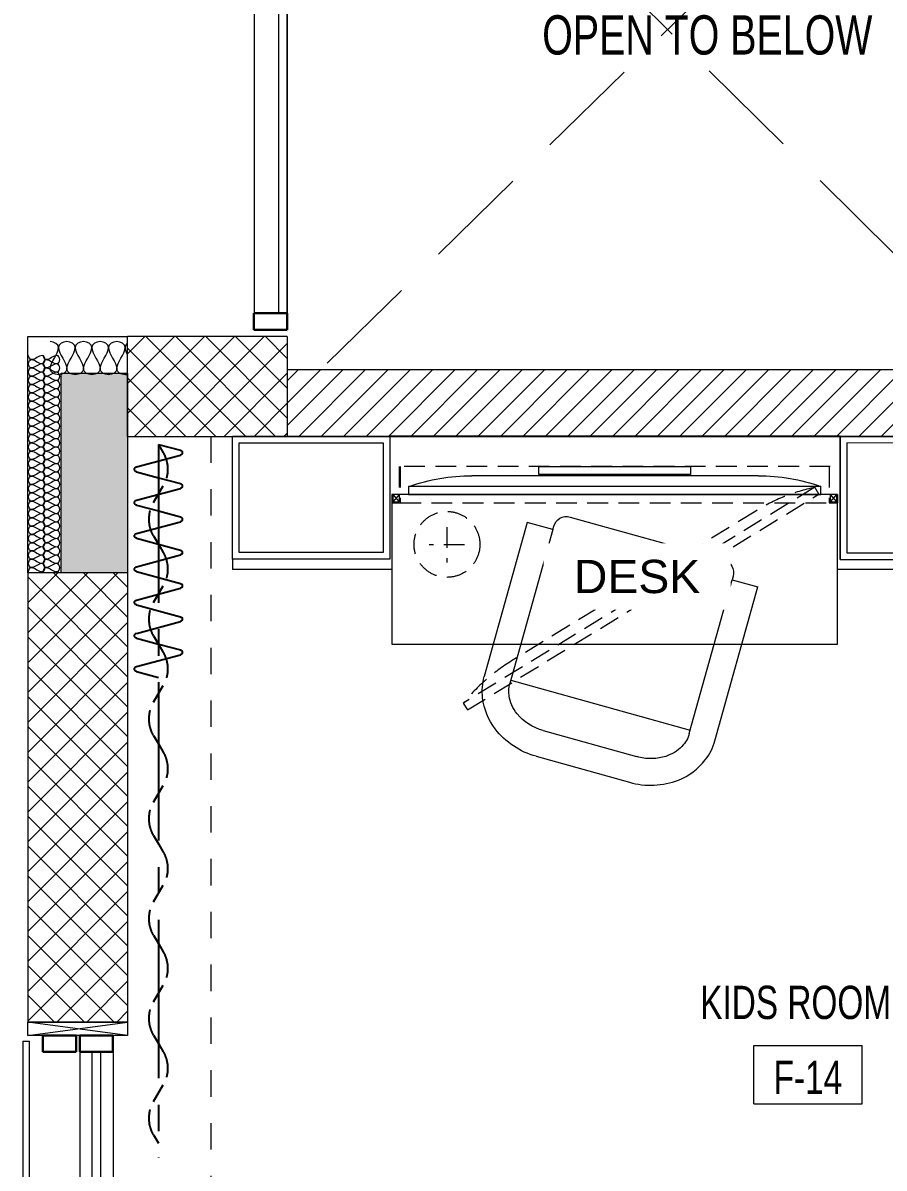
# Model space of a CAD drawing. Header units: millimetres. Extents: x -18512 to 101824, y -95768 to 52898.
# Drawn here: x 55538 to 58128, y -60276 to -56835 of the extents above; entities that cross this region are included whole.
import ezdxf

# ---------------------------------------------------------------- set-up
doc = ezdxf.new("R2010")
doc.units = ezdxf.units.MM
doc.header["$LTSCALE"] = 25
for name, pattern in [('CENTER2', [28.575, 19.05, -3.175, 3.175, -3.175]), ('Dash', [6.35, 3.175, -3.175]), ('DASHED', [0.75, 0.5, -0.25]), ('HIDDEN', [0.375, 0.25, -0.125]), ('HIDDEN2', [4.7625, 3.175, -1.5875])]:
    doc.linetypes.add(name, pattern=pattern)
doc.layers.get('0').update_dxf_attribs({"color": 254, "lineweight": 0})
for name, color, linetype in [('4_Furniture', 3, 'Continuous'), ('AR WALL HATCH', 8, 'Continuous'), ('WD-FURNITURE-1', 1, 'Continuous')]:
    doc.layers.add(name, color=color, linetype=linetype)
for name, color, linetype, lineweight in [('_FW_FUR_FIXED', 62, 'Continuous', 0), ('A-ANNO-TEXT', 2, 'Continuous', 9), ('A-AREA-IDEN', 2, 'Continuous', 9), ('A-DETL-INSL', 8, 'Continuous', 9), ('A-DETL-MBND', 5, 'HIDDEN', 9), ('A-GLAZ', 6, 'Continuous', 9), ('A-GLAZ-CWMG', 51, 'Continuous', 9), ('A-WOODEN DOOR FRAM', 9, 'Continuous', 9), ('hatch', 252, 'Continuous', 0), ('I-WALL', 2, 'Continuous', 9), ('S-COLS', 6, 'Continuous', 9), ('WD-PS-TEXT-1', 2, 'Continuous', 13)]:
    doc.layers.add(name, color=color, linetype=linetype, lineweight=lineweight)
doc.styles.add('Arial Narrow_3', font='fi_9001f.ttf', dxfattribs={"width": 0.75, "height": 117.993921})
doc.styles.add('Arial Narrow_4', font='fi_9001f.ttf', dxfattribs={"width": 0.75, "height": 147.492401})
doc.styles.add('TEXT-MS-100', font='arial.ttf', dxfattribs={"height": 100})
pattern_1 = [(45, (59229.075, -102497.31), (-44.90128, 44.90128), []), (135, (59229.075, -102497.31), (-44.90128, -44.90128), [])]

# ---------------------------------------------------------------- blocks, each defined once
blk = doc.blocks.new('Rectangular Mullion - 50 x 100mm-7747784-FIRST FLOOR PLAN')
at = {"layer": 'A-GLAZ-CWMG', "lineweight": 30}
for p, q in [((-50, 50), (0, 50)), ((-50, -50), (-50, 50)), ((0, 50), (0, -50)), ((0, -50), (-50, -50))]:
    blk.add_line(p, q, dxfattribs=at)
blk = doc.blocks.new('System Panel - Glazed2-7575999-FIRST FLOOR PLAN')
at = {"layer": 'A-GLAZ', "lineweight": 18}
for p, q in [((412.5, 12.5), (-412.5, 12.5)), ((-412.5, 12.5), (-412.5, -12.5)), ((412.5, -12.5), (412.5, 12.5)), ((-412.5, -12.5), (412.5, -12.5))]:
    blk.add_line(p, q, dxfattribs=at)
blk = doc.blocks.new('Rectangular Mullion - 50 x 100mm-7747704-FIRST FLOOR PLAN')
at = {"layer": 'A-GLAZ-CWMG'}
for p, q in [((13109, -15852.6), (12284, -15852.6)), ((13109, -15952.6), (12284, -15952.6))]:
    blk.add_line(p, q, dxfattribs=at)
blk = doc.blocks.new('Rectangular Mullion - 50 x 100mm WOOD-6611281-FIRST FLOOR PLAN')
at = {"layer": 'A-GLAZ-CWMG', "lineweight": 30}
for p, q in [((0, 50), (-50, 50)), ((-50, 50), (-50, -50)), ((0, -50), (0, 50)), ((-50, -50), (0, -50))]:
    blk.add_line(p, q, dxfattribs=at)
blk = doc.blocks.new('System Panel - Glazed-9023344-FIRST FLOOR PLAN')
at = {"layer": 'A-GLAZ', "lineweight": 18}
for p, q in [((850, 49.5), (-850, 49.5)), ((-850, 49.5), (-850, 24.5)), ((850, 24.5), (850, 49.5)), ((-850, 24.5), (850, 24.5))]:
    blk.add_line(p, q, dxfattribs=at)
blk = doc.blocks.new('Rectangular Mullion - 50 x 100mm-8757041-FIRST FLOOR PLAN')
at = {"layer": 'A-GLAZ-CWMG'}
for p, q in [((-2995.9, -18404.3), (-2995.9, -16704.3)), ((-2895.9, -16704.3), (-2895.9, -18404.3))]:
    blk.add_line(p, q, dxfattribs=at)
blk = doc.blocks.new('Rectangular Mullion - 50 x 100mm-9023346-FIRST FLOOR PLAN')
at = {"layer": 'A-GLAZ-CWMG', "lineweight": 30}
for p, q in [((0, 50), (-50, 50)), ((-50, 50), (-50, -50)), ((0, -50), (0, 50)), ((-50, -50), (0, -50))]:
    blk.add_line(p, q, dxfattribs=at)
blk = doc.blocks.new('M_NAGA Room Tag - Room Tag-1756429-FIRST FLOOR PLAN')
at = {"layer": 'A-AREA-IDEN'}
for p, q in [((-3.25, 1.75), (-3.25, -1.75)), ((-3.25, 1.75), (3.25, 1.75)), ((3.25, 1.75), (3.25, -1.75)), ((-3.25, -1.75), (3.25, -1.75))]:
    blk.add_line(p, q, dxfattribs=at)
blk = doc.blocks.new('Individual 55 plan')
at = {"color": 2}
blk.add_line((709.37, 123.94), (890, 123.94), dxfattribs=at)
at = {"color": 1}
for points in [[(752, 124.89), (847.69, 124.89), (847.69, 129.76), (752, 129.76)], [(759.26, 124.89), (756.53, 124.89), (756.53, 123.94), (759.26, 123.94)], [(843.16, 124.89), (840.43, 124.89), (840.43, 123.94), (843.16, 123.94)]]:
    blk.add_lwpolyline(points, close=True, dxfattribs=at)
at = {"color": 2}
blk.add_lwpolyline([(929.87, 112.21), (669.8, 112.21), (669.8, 117.26), (929.87, 117.26)], close=True, dxfattribs=at)
for centre, start, end in [((708.55, 8.32), 89.59605, 109.58416), ((890.81, 8.32), 70.41584, 90.40395)]:
    blk.add_arc(centre, 115.63, start, end, dxfattribs=at)
blk = doc.blocks.new('A$Ce7ac1099')
at = {"layer": '_FW_FUR_FIXED'}
for p, q in [((-530.5, 360), (-50.5, 360)), ((-50.5, 280), (-50.5, 360)), ((-530.5, 280), (-50.5, 280)), ((-520, -280), (-520, 280)), ((-40, 280), (-50.5, 280)), ((0, -240), (0, 240)), ((-720, -145.7), (-720, 145.7)), ((-640, -145.7), (-640, 145.7)), ((-50.5, -280), (-530.5, -280)), ((-50.5, -280), (-40, -280)), ((-50.5, -280), (-50.5, -360)), ((-50.5, -360), (-530.5, -360))]:
    blk.add_line(p, q, dxfattribs=at)
for points in [[(-720, 145.7, -0.164031), (-674, 285.9, -0.133131), (-594.2, 347.6, -0.098116), (-530.5, 360)], [(-530.5, 280, 0.127666), (-573.5, 269.1, 0.126943), (-615.6, 229.9, 0.135914), (-639.8, 153.1, 0.01049), (-640, 145.7)], [(-720, -145.7, 0.164031), (-674, -285.9, 0.133131), (-594.2, -347.6, 0.098116), (-530.5, -360)], [(-640, -145.7, 0.158507), (-612.1, -235, 0.132455), (-566.4, -272.6, 0.106378), (-530.5, -280)]]:
    blk.add_lwpolyline(points, format="xyb", dxfattribs=at)
for centre, start, end in [((-40, 240), 360, 90), ((-40, -240), 270, 360)]:
    blk.add_arc(centre, 40, start, end, dxfattribs=at)
blk = doc.blocks.new('*U340')
at = {"color": 1}
for p, q in [((67.8, 66.3), (32.2, -66.3)), ((82.2, 66.3), (100, 0)), ((167.8, 66.3), (132.2, -66.3)), ((182.2, 66.3), (200, 0)), ((267.8, 66.3), (232.2, -66.3)), ((282.2, 66.3), (300, 0)), ((367.8, 66.3), (332.2, -66.3)), ((382.2, 66.3), (400, 0)), ((467.8, 66.3), (432.2, -66.3)), ((482.2, 66.3), (500, 0)), ((567.8, 66.3), (532.2, -66.3)), ((582.2, 66.3), (600, 0)), ((667.8, 66.3), (632.2, -66.3)), ((682.2, 66.3), (700, 0)), ((0, 0), (17.8, -66.3)), ((100, 0), (117.8, -66.3)), ((200, 0), (217.8, -66.3)), ((300, 0), (317.8, -66.3)), ((400, 0), (417.8, -66.3)), ((500, 0), (517.8, -66.3)), ((600, 0), (617.8, -66.3))]:
    blk.add_line(p, q, dxfattribs=at)
at = {"color": 1, "linetype": 'CENTER2'}
blk.add_line((0, 0), (2143.8, 0), dxfattribs=at)
at = {"color": 1, "linetype": 'HIDDEN2'}
for p, q in [((175, 14.4), (125, -14.4)), ((275, 14.4), (300, 0)), ((475, 14.4), (425, -14.4)), ((575, 14.4), (600, 0)), ((775, 14.4), (725, -14.4)), ((875, 14.4), (900, 0)), ((1075, 14.4), (1025, -14.4)), ((1175, 14.4), (1200, 0)), ((1375, 14.4), (1325, -14.4)), ((1475, 14.4), (1500, 0)), ((1675, 14.4), (1625, -14.4)), ((1775, 14.4), (1800, 0)), ((1975, 14.4), (1925, -14.4)), ((2075, 14.4), (2100, 0)), ((0, 0), (25, -14.4)), ((300, 0), (325, -14.4)), ((600, 0), (625, -14.4)), ((900, 0), (925, -14.4)), ((1200, 0), (1225, -14.4)), ((1500, 0), (1525, -14.4)), ((1800, 0), (1825, -14.4))]:
    blk.add_line(p, q, dxfattribs=at)
at = {"color": 1}
for centre, start, end in [((75, 64.3), 15, 165), ((175, 64.3), 15, 165), ((275, 64.3), 15, 165), ((375, 64.3), 15, 165), ((475, 64.3), 15, 165), ((575, 64.3), 15, 165), ((675, 64.3), 15, 165), ((25, -64.3), 195, 345), ((125, -64.3), 195, 345), ((225, -64.3), 195, 345), ((325, -64.3), 195, 345), ((425, -64.3), 195, 345), ((525, -64.3), 195, 345), ((625, -64.3), 195, 345)]:
    blk.add_arc(centre, 7.5, start, end, dxfattribs=at)
at = {"color": 1, "linetype": 'HIDDEN2'}
for centre, start, end in [((225, -72.2), 60, 120), ((525, -72.2), 60, 120), ((825, -72.2), 60, 120), ((1125, -72.2), 60, 120), ((1425, -72.2), 60, 120), ((1725, -72.2), 60, 120), ((2025, -72.2), 60, 120), ((75, 72.2), 240, 300), ((375, 72.2), 240, 300), ((675, 72.2), 240, 300), ((975, 72.2), 240, 300), ((1275, 72.2), 240, 300), ((1575, 72.2), 240, 300), ((1875, 72.2), 240, 300)]:
    blk.add_arc(centre, 100, start, end, dxfattribs=at)

msp = doc.modelspace()

# ---------------------------------------------------------------- hatches: boundary and pattern name
at = {"layer": 'AR WALL HATCH', "lineweight": 5}
h = msp.add_hatch(dxfattribs=at)
h.set_pattern_fill('ANSI37', color=256, scale=20, style=0)
h.set_pattern_definition(pattern_1)
h.paths.add_polyline_path([(55853.1, -58077.4), (55853.1, -57777.4), (56333.1, -57777.4), (56333.1, -58077.4)])
h = msp.add_hatch(dxfattribs=at)
h.set_pattern_fill('ANSI31', color=256, scale=15, style=0)
h.set_pattern_definition([(45, (59229.075, -102497.31), (-33.67596, 33.67596), [])])
h.paths.add_polyline_path([(59628.1, -58077.4), (59628.1, -57877.4), (59908.1, -57877.4), (59908.1, -58077.4)])
h.paths.add_polyline_path([(58568.1, -57877.4), (58568.1, -58077.4), (56333.1, -58077.4), (56333.1, -57877.4)])
h = msp.add_hatch(dxfattribs=at)
h.set_pattern_fill('ANSI37', color=256, scale=20, style=0)
h.set_pattern_definition(pattern_1)
h.paths.add_polyline_path([(55853.1, -59837.4), (55553.1, -59837.4), (55553.1, -58487.4), (55853.1, -58487.4)])
at = {"layer": 'S-COLS'}
msp.add_hatch(color=252, dxfattribs=at).paths.add_polyline_path([(55653.1, -58487.4), (55653.1, -57887.4), (55853.1, -57887.4), (55853.1, -58487.4)], flags=0)

# ---------------------------------------------------------------- linework, layer by layer
at = {"color": 1, "elevation": 364182.7}
msp.add_lwpolyline([(57536.8, -58422.6), (57547.9, -58415.8), (57550.2, -58419.6), (57539.2, -58426.4)], close=True, dxfattribs=at)
at = {"layer": '_FW_FUR_FIXED'}
for p, q in [((57996, -58077.1, 182141.4), (56641.4, -58077.1, -190184.1)), ((57996, -58446.9, 182141.4), (57996, -58077.1, 182141.4)), ((56168.1, -58446.8, 368255), (56168.1, -58477, 182092.3)), ((56648, -58477, 176442.6), (56168.1, -58477, 182092.3)), ((58467.9, -58477.4, -3621.3), (57988, -58477, 182141.4))]:
    msp.add_line(p, q, dxfattribs=at)
at = {"layer": '_FW_FUR_FIXED', "color": 9, "linetype": 'DASHED', "ltscale": 5}
for p, q in [((56670, -58168.4, 364182.7), (56670, -58252, 364182.7)), ((57966, -58168.4, 364182.7), (56670, -58168.4, 364182.7)), ((56673, -58168.4, 364182.7), (56673, -58277, 364182.7)), ((57963, -58168.4, 364182.7), (57963, -58277, 364182.7)), ((56648, -58252, 364182.7), (56648, -58277, 364182.7)), ((56651, -58252, 364182.7), (56651, -58274, 364182.7)), ((56670, -58252, 364182.7), (56651, -58274, 364182.7)), ((56651, -58252, 364182.7), (56670, -58274, 364182.7)), ((56670, -58252, 364182.7), (56670, -58274, 364182.7)), ((57985, -58252, 364182.7), (57966, -58274, 364182.7)), ((57966, -58252, 364182.7), (57985, -58274, 364182.7)), ((57966, -58252, 364182.7), (57966, -58274, 364182.7)), ((57985, -58252, 364182.7), (57985, -58274, 364182.7)), ((57988, -58252, 364182.7), (57988, -58277, 364182.7)), ((56648, -58277, 364182.7), (56673, -58277, 364182.7)), ((56651, -58274, 364182.7), (56670, -58274, 364182.7)), ((56673, -58277, 364182.7), (57963, -58277, 364182.7)), ((57963, -58277, 364182.7), (57988, -58277, 364182.7)), ((57966, -58274, 364182.7), (57985, -58274, 364182.7)), ((57741.9, -58302, 364182.7), (57007.9, -58752.3, 364182.7)), ((56813.4, -58350, 364182.7), (56813.4, -58456, 364182.7)), ((56866.4, -58403, 364182.7), (56760.4, -58403, 364182.7))]:
    msp.add_line(p, q, dxfattribs=at)
at = {"layer": '_FW_FUR_FIXED'}
for points, elevation in [([(56641.4, -58446.8), (56168.1, -58446.8), (56168.1, -58077.1), (56641.4, -58077.1)], 182141.4), ([(58467.9, -58077.4), (57996, -58077.1), (57996, -58446.9), (58467.9, -58447.2)], 100), ([(56621.4, -58426.8), (56188.1, -58426.8), (56188.1, -58097.1), (56621.4, -58097.1)], 182141.4), ([(58447.9, -58097.4), (58016, -58097.1), (58016, -58426.9), (58447.9, -58427.2)], 100), ([(57988, -58702), (57988, -58252), (56648, -58252), (56648, -58702)], 182141.4)]:
    msp.add_lwpolyline(points, close=True, dxfattribs=dict(at, elevation=elevation))
at = {"layer": '_FW_FUR_FIXED', "color": 9, "linetype": 'DASHED', "ltscale": 5, "elevation": 364182.7}
msp.add_lwpolyline([(56875.1, -58899.4), (57931.9, -58251), (57919.4, -58230.5), (56862.5, -58878.9)], close=True, dxfattribs=at)
at = {"layer": '_FW_FUR_FIXED', "color": 9, "linetype": 'DASHED', "ltscale": 5}
msp.add_circle((56813.4, -58402, 364182.7), 99, dxfattribs=at)
for centre, start, end in [((58033.4, -58769.8, 364182.7), 101.9444, 121.9325), ((57292.8, -59224.2, 364182.7), 121.1246, 141.1127)]:
    msp.add_arc(centre, 551.2, start, end, dxfattribs=at)
at = {"layer": 'A-DETL-INSL', "color": 1}
msp.add_lwpolyline([(55553.1, -58487.4), (55553.1, -57777.4), (55853.1, -57777.4)], dxfattribs=at)
at = {"layer": 'A-DETL-INSL'}
for points in [[(55645.5, -57809), (55645.5, -57801.2), (55632.3, -57792.4), (55620.5, -57792.4)], [(55620.5, -57875.7), (55620.5, -57852.8), (55645.5, -57831.9), (55645.5, -57809)], [(55695.5, -57809), (55695.5, -57801.2), (55670.5, -57783.5), (55645.5, -57801.2), (55645.5, -57809)], [(55645.5, -57809), (55645.5, -57831.9), (55670.5, -57852.8), (55670.5, -57875.7)], [(55670.5, -57875.7), (55670.5, -57852.8), (55695.5, -57831.9), (55695.5, -57809)], [(55745.5, -57809), (55745.5, -57801.2), (55720.5, -57783.5), (55695.5, -57801.2), (55695.5, -57809)], [(55695.5, -57809), (55695.5, -57831.9), (55720.5, -57852.8), (55720.5, -57875.7)], [(55720.5, -57875.7), (55720.5, -57852.8), (55745.5, -57831.9), (55745.5, -57809)], [(55795.5, -57809), (55795.5, -57801.2), (55770.5, -57783.5), (55745.5, -57801.2), (55745.5, -57809)], [(55745.5, -57809), (55745.5, -57831.9), (55770.5, -57852.8), (55770.5, -57875.7)], [(55770.5, -57875.7), (55770.5, -57852.8), (55795.5, -57831.9), (55795.5, -57809)], [(55845.5, -57809), (55845.5, -57801.2), (55820.5, -57783.5), (55795.5, -57801.2), (55795.5, -57809)], [(55795.5, -57809), (55795.5, -57831.9), (55820.5, -57852.8), (55820.5, -57875.7)], [(55820.5, -57875.7), (55820.5, -57852.8), (55845.5, -57831.9), (55845.5, -57809)], [(55853.1, -57798), (55848.6, -57801.2), (55845.5, -57805.2), (55845.5, -57809)], [(55845.5, -57809), (55845.5, -57817.5), (55848.9, -57825.6), (55853.1, -57833.7)], [(55563.3, -57846.8), (55559.4, -57846.8), (55555, -57840.2), (55555, -57834.3)], [(55563.3, -57871.8), (55559.4, -57871.8), (55550.6, -57859.3), (55559.4, -57846.8), (55563.3, -57846.8)], [(55596.7, -57834.3), (55585.2, -57834.3), (55574.8, -57846.8), (55563.3, -57846.8)], [(55563.3, -57846.8), (55574.8, -57846.8), (55585.2, -57859.3), (55596.7, -57859.3)], [(55596.7, -57859.3), (55600.6, -57859.3), (55609.4, -57846.8), (55600.6, -57834.3), (55596.7, -57834.3)], [(55607.6, -57846.8), (55603.6, -57846.8), (55599.2, -57840.2), (55599.2, -57834.3)], [(55607.6, -57871.8), (55603.6, -57871.8), (55594.8, -57859.3), (55603.6, -57846.8), (55607.6, -57846.8)], [(55640.9, -57834.3), (55629.4, -57834.3), (55619, -57846.8), (55607.6, -57846.8)], [(55607.6, -57846.8), (55619, -57846.8), (55629.4, -57859.3), (55640.9, -57859.3)], [(55640.9, -57859.3), (55644.8, -57859.3), (55653.6, -57846.8), (55644.8, -57834.3), (55640.9, -57834.3)], [(55563.3, -57896.8), (55559.4, -57896.8), (55550.6, -57884.3), (55559.4, -57871.8), (55563.3, -57871.8)], [(55596.7, -57859.3), (55585.2, -57859.3), (55574.8, -57871.8), (55563.3, -57871.8)], [(55563.3, -57871.8), (55574.8, -57871.8), (55585.2, -57884.3), (55596.7, -57884.3)], [(55596.7, -57884.3), (55585.2, -57884.3), (55574.8, -57896.8), (55563.3, -57896.8)], [(55596.7, -57884.3), (55600.6, -57884.3), (55609.4, -57871.8), (55600.6, -57859.3), (55596.7, -57859.3)], [(55596.7, -57909.3), (55600.6, -57909.3), (55609.4, -57896.8), (55600.6, -57884.3), (55596.7, -57884.3)], [(55607.6, -57896.8), (55603.6, -57896.8), (55594.8, -57884.3), (55603.6, -57871.8), (55607.6, -57871.8)], [(55640.9, -57859.3), (55629.4, -57859.3), (55619, -57871.8), (55607.6, -57871.8)], [(55607.6, -57871.8), (55619, -57871.8), (55629.4, -57884.3), (55640.9, -57884.3)], [(55640.9, -57884.3), (55629.4, -57884.3), (55619, -57896.8), (55607.6, -57896.8)], [(55670.5, -57875.7), (55670.5, -57883.5), (55645.5, -57901.2), (55620.5, -57883.5), (55620.5, -57875.7)], [(55640.9, -57884.3), (55644.8, -57884.3), (55653.6, -57871.8), (55644.8, -57859.3), (55640.9, -57859.3)], [(55640.9, -57909.3), (55644.8, -57909.3), (55653.6, -57896.8), (55644.8, -57884.3), (55640.9, -57884.3)], [(55720.5, -57875.7), (55720.5, -57883.5), (55695.5, -57901.2), (55670.5, -57883.5), (55670.5, -57875.7)], [(55770.5, -57875.7), (55770.5, -57883.5), (55745.5, -57901.2), (55720.5, -57883.5), (55720.5, -57875.7)], [(55820.5, -57875.7), (55820.5, -57883.5), (55795.5, -57901.2), (55770.5, -57883.5), (55770.5, -57875.7)], [(55563.3, -57921.8), (55559.4, -57921.8), (55550.6, -57909.3), (55559.4, -57896.8), (55563.3, -57896.8)], [(55563.3, -57896.8), (55574.8, -57896.8), (55585.2, -57909.3), (55596.7, -57909.3)], [(55596.7, -57909.3), (55585.2, -57909.3), (55574.8, -57921.8), (55563.3, -57921.8)], [(55596.7, -57934.3), (55600.6, -57934.3), (55609.4, -57921.8), (55600.6, -57909.3), (55596.7, -57909.3)], [(55607.6, -57921.8), (55603.6, -57921.8), (55594.8, -57909.3), (55603.6, -57896.8), (55607.6, -57896.8)], [(55607.6, -57896.8), (55619, -57896.8), (55629.4, -57909.3), (55640.9, -57909.3)], [(55640.9, -57909.3), (55629.4, -57909.3), (55619, -57921.8), (55607.6, -57921.8)], [(55640.9, -57934.3), (55644.8, -57934.3), (55653.6, -57921.8), (55644.8, -57909.3), (55640.9, -57909.3)], [(55563.3, -57946.8), (55559.4, -57946.8), (55550.6, -57934.3), (55559.4, -57921.8), (55563.3, -57921.8)], [(55563.3, -57971.8), (55559.4, -57971.8), (55550.6, -57959.3), (55559.4, -57946.8), (55563.3, -57946.8)], [(55563.3, -57921.8), (55574.8, -57921.8), (55585.2, -57934.3), (55596.7, -57934.3)], [(55596.7, -57934.3), (55585.2, -57934.3), (55574.8, -57946.8), (55563.3, -57946.8)], [(55563.3, -57946.8), (55574.8, -57946.8), (55585.2, -57959.3), (55596.7, -57959.3)], [(55596.7, -57959.3), (55600.6, -57959.3), (55609.4, -57946.8), (55600.6, -57934.3), (55596.7, -57934.3)], [(55607.6, -57946.8), (55603.6, -57946.8), (55594.8, -57934.3), (55603.6, -57921.8), (55607.6, -57921.8)], [(55607.6, -57971.8), (55603.6, -57971.8), (55594.8, -57959.3), (55603.6, -57946.8), (55607.6, -57946.8)], [(55607.6, -57921.8), (55619, -57921.8), (55629.4, -57934.3), (55640.9, -57934.3)], [(55640.9, -57934.3), (55629.4, -57934.3), (55619, -57946.8), (55607.6, -57946.8)], [(55607.6, -57946.8), (55619, -57946.8), (55629.4, -57959.3), (55640.9, -57959.3)], [(55640.9, -57959.3), (55644.8, -57959.3), (55653.6, -57946.8), (55644.8, -57934.3), (55640.9, -57934.3)], [(55563.3, -57996.8), (55559.4, -57996.8), (55550.6, -57984.3), (55559.4, -57971.8), (55563.3, -57971.8)], [(55596.7, -57959.3), (55585.2, -57959.3), (55574.8, -57971.8), (55563.3, -57971.8)], [(55563.3, -57971.8), (55574.8, -57971.8), (55585.2, -57984.3), (55596.7, -57984.3)], [(55596.7, -57984.3), (55585.2, -57984.3), (55574.8, -57996.8), (55563.3, -57996.8)], [(55596.7, -57984.3), (55600.6, -57984.3), (55609.4, -57971.8), (55600.6, -57959.3), (55596.7, -57959.3)], [(55596.7, -58009.3), (55600.6, -58009.3), (55609.4, -57996.8), (55600.6, -57984.3), (55596.7, -57984.3)], [(55607.6, -57996.8), (55603.6, -57996.8), (55594.8, -57984.3), (55603.6, -57971.8), (55607.6, -57971.8)], [(55640.9, -57959.3), (55629.4, -57959.3), (55619, -57971.8), (55607.6, -57971.8)], [(55607.6, -57971.8), (55619, -57971.8), (55629.4, -57984.3), (55640.9, -57984.3)], [(55640.9, -57984.3), (55629.4, -57984.3), (55619, -57996.8), (55607.6, -57996.8)], [(55640.9, -57984.3), (55644.8, -57984.3), (55653.6, -57971.8), (55644.8, -57959.3), (55640.9, -57959.3)], [(55640.9, -58009.3), (55644.8, -58009.3), (55653.6, -57996.8), (55644.8, -57984.3), (55640.9, -57984.3)], [(55563.3, -58021.8), (55559.4, -58021.8), (55550.6, -58009.3), (55559.4, -57996.8), (55563.3, -57996.8)], [(55563.3, -58046.8), (55559.4, -58046.8), (55550.6, -58034.3), (55559.4, -58021.8), (55563.3, -58021.8)], [(55563.3, -57996.8), (55574.8, -57996.8), (55585.2, -58009.3), (55596.7, -58009.3)], [(55596.7, -58009.3), (55585.2, -58009.3), (55574.8, -58021.8), (55563.3, -58021.8)], [(55563.3, -58021.8), (55574.8, -58021.8), (55585.2, -58034.3), (55596.7, -58034.3)], [(55596.7, -58034.3), (55600.6, -58034.3), (55609.4, -58021.8), (55600.6, -58009.3), (55596.7, -58009.3)], [(55607.6, -58021.8), (55603.6, -58021.8), (55594.8, -58009.3), (55603.6, -57996.8), (55607.6, -57996.8)], [(55607.6, -58046.8), (55603.6, -58046.8), (55594.8, -58034.3), (55603.6, -58021.8), (55607.6, -58021.8)], [(55607.6, -57996.8), (55619, -57996.8), (55629.4, -58009.3), (55640.9, -58009.3)], [(55640.9, -58009.3), (55629.4, -58009.3), (55619, -58021.8), (55607.6, -58021.8)], [(55607.6, -58021.8), (55619, -58021.8), (55629.4, -58034.3), (55640.9, -58034.3)], [(55640.9, -58034.3), (55644.8, -58034.3), (55653.6, -58021.8), (55644.8, -58009.3), (55640.9, -58009.3)], [(55563.3, -58071.8), (55559.4, -58071.8), (55550.6, -58059.3), (55559.4, -58046.8), (55563.3, -58046.8)], [(55596.7, -58034.3), (55585.2, -58034.3), (55574.8, -58046.8), (55563.3, -58046.8)], [(55563.3, -58046.8), (55574.8, -58046.8), (55585.2, -58059.3), (55596.7, -58059.3)], [(55596.7, -58059.3), (55600.6, -58059.3), (55609.4, -58046.8), (55600.6, -58034.3), (55596.7, -58034.3)], [(55607.6, -58071.8), (55603.6, -58071.8), (55594.8, -58059.3), (55603.6, -58046.8), (55607.6, -58046.8)], [(55640.9, -58034.3), (55629.4, -58034.3), (55619, -58046.8), (55607.6, -58046.8)], [(55607.6, -58046.8), (55619, -58046.8), (55629.4, -58059.3), (55640.9, -58059.3)], [(55640.9, -58059.3), (55644.8, -58059.3), (55653.6, -58046.8), (55644.8, -58034.3), (55640.9, -58034.3)], [(55563.3, -58096.8), (55559.4, -58096.8), (55550.6, -58084.3), (55559.4, -58071.8), (55563.3, -58071.8)], [(55596.7, -58059.3), (55585.2, -58059.3), (55574.8, -58071.8), (55563.3, -58071.8)], [(55563.3, -58071.8), (55574.8, -58071.8), (55585.2, -58084.3), (55596.7, -58084.3)], [(55596.7, -58084.3), (55585.2, -58084.3), (55574.8, -58096.8), (55563.3, -58096.8)], [(55596.7, -58084.3), (55600.6, -58084.3), (55609.4, -58071.8), (55600.6, -58059.3), (55596.7, -58059.3)], [(55596.7, -58109.3), (55600.6, -58109.3), (55609.4, -58096.8), (55600.6, -58084.3), (55596.7, -58084.3)], [(55607.6, -58096.8), (55603.6, -58096.8), (55594.8, -58084.3), (55603.6, -58071.8), (55607.6, -58071.8)], [(55640.9, -58059.3), (55629.4, -58059.3), (55619, -58071.8), (55607.6, -58071.8)], [(55607.6, -58071.8), (55619, -58071.8), (55629.4, -58084.3), (55640.9, -58084.3)], [(55640.9, -58084.3), (55629.4, -58084.3), (55619, -58096.8), (55607.6, -58096.8)], [(55640.9, -58084.3), (55644.8, -58084.3), (55653.6, -58071.8), (55644.8, -58059.3), (55640.9, -58059.3)], [(55640.9, -58109.3), (55644.8, -58109.3), (55653.6, -58096.8), (55644.8, -58084.3), (55640.9, -58084.3)], [(55563.3, -58121.8), (55559.4, -58121.8), (55550.6, -58109.3), (55559.4, -58096.8), (55563.3, -58096.8)], [(55563.3, -58146.8), (55559.4, -58146.8), (55550.6, -58134.3), (55559.4, -58121.8), (55563.3, -58121.8)], [(55563.3, -58096.8), (55574.8, -58096.8), (55585.2, -58109.3), (55596.7, -58109.3)], [(55596.7, -58109.3), (55585.2, -58109.3), (55574.8, -58121.8), (55563.3, -58121.8)], [(55563.3, -58121.8), (55574.8, -58121.8), (55585.2, -58134.3), (55596.7, -58134.3)], [(55596.7, -58134.3), (55600.6, -58134.3), (55609.4, -58121.8), (55600.6, -58109.3), (55596.7, -58109.3)], [(55607.6, -58121.8), (55603.6, -58121.8), (55594.8, -58109.3), (55603.6, -58096.8), (55607.6, -58096.8)], [(55607.6, -58146.8), (55603.6, -58146.8), (55594.8, -58134.3), (55603.6, -58121.8), (55607.6, -58121.8)], [(55607.6, -58096.8), (55619, -58096.8), (55629.4, -58109.3), (55640.9, -58109.3)], [(55640.9, -58109.3), (55629.4, -58109.3), (55619, -58121.8), (55607.6, -58121.8)], [(55607.6, -58121.8), (55619, -58121.8), (55629.4, -58134.3), (55640.9, -58134.3)], [(55640.9, -58134.3), (55644.8, -58134.3), (55653.6, -58121.8), (55644.8, -58109.3), (55640.9, -58109.3)], [(55563.3, -58171.8), (55559.4, -58171.8), (55550.6, -58159.3), (55559.4, -58146.8), (55563.3, -58146.8)], [(55596.7, -58134.3), (55585.2, -58134.3), (55574.8, -58146.8), (55563.3, -58146.8)], [(55563.3, -58146.8), (55574.8, -58146.8), (55585.2, -58159.3), (55596.7, -58159.3)], [(55596.7, -58159.3), (55585.2, -58159.3), (55574.8, -58171.8), (55563.3, -58171.8)], [(55596.7, -58159.3), (55600.6, -58159.3), (55609.4, -58146.8), (55600.6, -58134.3), (55596.7, -58134.3)], [(55596.7, -58184.3), (55600.6, -58184.3), (55609.4, -58171.8), (55600.6, -58159.3), (55596.7, -58159.3)], [(55607.6, -58171.8), (55603.6, -58171.8), (55594.8, -58159.3), (55603.6, -58146.8), (55607.6, -58146.8)], [(55640.9, -58134.3), (55629.4, -58134.3), (55619, -58146.8), (55607.6, -58146.8)], [(55607.6, -58146.8), (55619, -58146.8), (55629.4, -58159.3), (55640.9, -58159.3)], [(55640.9, -58159.3), (55629.4, -58159.3), (55619, -58171.8), (55607.6, -58171.8)], [(55640.9, -58159.3), (55644.8, -58159.3), (55653.6, -58146.8), (55644.8, -58134.3), (55640.9, -58134.3)], [(55640.9, -58184.3), (55644.8, -58184.3), (55653.6, -58171.8), (55644.8, -58159.3), (55640.9, -58159.3)], [(55563.3, -58196.8), (55559.4, -58196.8), (55550.6, -58184.3), (55559.4, -58171.8), (55563.3, -58171.8)], [(55563.3, -58171.8), (55574.8, -58171.8), (55585.2, -58184.3), (55596.7, -58184.3)], [(55596.7, -58184.3), (55585.2, -58184.3), (55574.8, -58196.8), (55563.3, -58196.8)], [(55596.7, -58209.3), (55600.6, -58209.3), (55609.4, -58196.8), (55600.6, -58184.3), (55596.7, -58184.3)], [(55607.6, -58196.8), (55603.6, -58196.8), (55594.8, -58184.3), (55603.6, -58171.8), (55607.6, -58171.8)], [(55607.6, -58171.8), (55619, -58171.8), (55629.4, -58184.3), (55640.9, -58184.3)], [(55640.9, -58184.3), (55629.4, -58184.3), (55619, -58196.8), (55607.6, -58196.8)], [(55640.9, -58209.3), (55644.8, -58209.3), (55653.6, -58196.8), (55644.8, -58184.3), (55640.9, -58184.3)], [(55563.3, -58221.8), (55559.4, -58221.8), (55550.6, -58209.3), (55559.4, -58196.8), (55563.3, -58196.8)], [(55563.3, -58246.8), (55559.4, -58246.8), (55550.6, -58234.3), (55559.4, -58221.8), (55563.3, -58221.8)], [(55563.3, -58196.8), (55574.8, -58196.8), (55585.2, -58209.3), (55596.7, -58209.3)], [(55596.7, -58209.3), (55585.2, -58209.3), (55574.8, -58221.8), (55563.3, -58221.8)], [(55563.3, -58221.8), (55574.8, -58221.8), (55585.2, -58234.3), (55596.7, -58234.3)], [(55596.7, -58234.3), (55600.6, -58234.3), (55609.4, -58221.8), (55600.6, -58209.3), (55596.7, -58209.3)], [(55607.6, -58221.8), (55603.6, -58221.8), (55594.8, -58209.3), (55603.6, -58196.8), (55607.6, -58196.8)], [(55607.6, -58246.8), (55603.6, -58246.8), (55594.8, -58234.3), (55603.6, -58221.8), (55607.6, -58221.8)], [(55607.6, -58196.8), (55619, -58196.8), (55629.4, -58209.3), (55640.9, -58209.3)], [(55640.9, -58209.3), (55629.4, -58209.3), (55619, -58221.8), (55607.6, -58221.8)], [(55607.6, -58221.8), (55619, -58221.8), (55629.4, -58234.3), (55640.9, -58234.3)], [(55640.9, -58234.3), (55644.8, -58234.3), (55653.6, -58221.8), (55644.8, -58209.3), (55640.9, -58209.3)], [(55563.3, -58271.8), (55559.4, -58271.8), (55550.6, -58259.3), (55559.4, -58246.8), (55563.3, -58246.8)], [(55596.7, -58234.3), (55585.2, -58234.3), (55574.8, -58246.8), (55563.3, -58246.8)], [(55563.3, -58246.8), (55574.8, -58246.8), (55585.2, -58259.3), (55596.7, -58259.3)], [(55596.7, -58259.3), (55585.2, -58259.3), (55574.8, -58271.8), (55563.3, -58271.8)], [(55596.7, -58259.3), (55600.6, -58259.3), (55609.4, -58246.8), (55600.6, -58234.3), (55596.7, -58234.3)], [(55596.7, -58284.3), (55600.6, -58284.3), (55609.4, -58271.8), (55600.6, -58259.3), (55596.7, -58259.3)], [(55607.6, -58271.8), (55603.6, -58271.8), (55594.8, -58259.3), (55603.6, -58246.8), (55607.6, -58246.8)], [(55640.9, -58234.3), (55629.4, -58234.3), (55619, -58246.8), (55607.6, -58246.8)], [(55607.6, -58246.8), (55619, -58246.8), (55629.4, -58259.3), (55640.9, -58259.3)], [(55640.9, -58259.3), (55629.4, -58259.3), (55619, -58271.8), (55607.6, -58271.8)], [(55640.9, -58259.3), (55644.8, -58259.3), (55653.6, -58246.8), (55644.8, -58234.3), (55640.9, -58234.3)], [(55640.9, -58284.3), (55644.8, -58284.3), (55653.6, -58271.8), (55644.8, -58259.3), (55640.9, -58259.3)], [(55563.3, -58296.8), (55559.4, -58296.8), (55550.6, -58284.3), (55559.4, -58271.8), (55563.3, -58271.8)], [(55563.3, -58321.8), (55559.4, -58321.8), (55550.6, -58309.3), (55559.4, -58296.8), (55563.3, -58296.8)], [(55563.3, -58271.8), (55574.8, -58271.8), (55585.2, -58284.3), (55596.7, -58284.3)], [(55596.7, -58284.3), (55585.2, -58284.3), (55574.8, -58296.8), (55563.3, -58296.8)], [(55563.3, -58296.8), (55574.8, -58296.8), (55585.2, -58309.3), (55596.7, -58309.3)], [(55596.7, -58309.3), (55600.6, -58309.3), (55609.4, -58296.8), (55600.6, -58284.3), (55596.7, -58284.3)], [(55607.6, -58296.8), (55603.6, -58296.8), (55594.8, -58284.3), (55603.6, -58271.8), (55607.6, -58271.8)], [(55607.6, -58321.8), (55603.6, -58321.8), (55594.8, -58309.3), (55603.6, -58296.8), (55607.6, -58296.8)], [(55607.6, -58271.8), (55619, -58271.8), (55629.4, -58284.3), (55640.9, -58284.3)], [(55640.9, -58284.3), (55629.4, -58284.3), (55619, -58296.8), (55607.6, -58296.8)], [(55607.6, -58296.8), (55619, -58296.8), (55629.4, -58309.3), (55640.9, -58309.3)], [(55640.9, -58309.3), (55644.8, -58309.3), (55653.6, -58296.8), (55644.8, -58284.3), (55640.9, -58284.3)], [(55563.3, -58346.8), (55559.4, -58346.8), (55550.6, -58334.3), (55559.4, -58321.8), (55563.3, -58321.8)], [(55596.7, -58309.3), (55585.2, -58309.3), (55574.8, -58321.8), (55563.3, -58321.8)], [(55563.3, -58321.8), (55574.8, -58321.8), (55585.2, -58334.3), (55596.7, -58334.3)], [(55596.7, -58334.3), (55600.6, -58334.3), (55609.4, -58321.8), (55600.6, -58309.3), (55596.7, -58309.3)], [(55607.6, -58346.8), (55603.6, -58346.8), (55594.8, -58334.3), (55603.6, -58321.8), (55607.6, -58321.8)], [(55640.9, -58309.3), (55629.4, -58309.3), (55619, -58321.8), (55607.6, -58321.8)], [(55607.6, -58321.8), (55619, -58321.8), (55629.4, -58334.3), (55640.9, -58334.3)], [(55640.9, -58334.3), (55644.8, -58334.3), (55653.6, -58321.8), (55644.8, -58309.3), (55640.9, -58309.3)], [(55563.3, -58371.8), (55559.4, -58371.8), (55550.6, -58359.3), (55559.4, -58346.8), (55563.3, -58346.8)], [(55596.7, -58334.3), (55585.2, -58334.3), (55574.8, -58346.8), (55563.3, -58346.8)], [(55563.3, -58346.8), (55574.8, -58346.8), (55585.2, -58359.3), (55596.7, -58359.3)], [(55596.7, -58359.3), (55585.2, -58359.3), (55574.8, -58371.8), (55563.3, -58371.8)], [(55596.7, -58359.3), (55600.6, -58359.3), (55609.4, -58346.8), (55600.6, -58334.3), (55596.7, -58334.3)], [(55596.7, -58384.3), (55600.6, -58384.3), (55609.4, -58371.8), (55600.6, -58359.3), (55596.7, -58359.3)], [(55607.6, -58371.8), (55603.6, -58371.8), (55594.8, -58359.3), (55603.6, -58346.8), (55607.6, -58346.8)], [(55640.9, -58334.3), (55629.4, -58334.3), (55619, -58346.8), (55607.6, -58346.8)], [(55607.6, -58346.8), (55619, -58346.8), (55629.4, -58359.3), (55640.9, -58359.3)], [(55640.9, -58359.3), (55629.4, -58359.3), (55619, -58371.8), (55607.6, -58371.8)], [(55640.9, -58359.3), (55644.8, -58359.3), (55653.6, -58346.8), (55644.8, -58334.3), (55640.9, -58334.3)], [(55640.9, -58384.3), (55644.8, -58384.3), (55653.6, -58371.8), (55644.8, -58359.3), (55640.9, -58359.3)], [(55563.3, -58396.8), (55559.4, -58396.8), (55550.6, -58384.3), (55559.4, -58371.8), (55563.3, -58371.8)], [(55563.3, -58421.8), (55559.4, -58421.8), (55550.6, -58409.3), (55559.4, -58396.8), (55563.3, -58396.8)], [(55563.3, -58371.8), (55574.8, -58371.8), (55585.2, -58384.3), (55596.7, -58384.3)], [(55596.7, -58384.3), (55585.2, -58384.3), (55574.8, -58396.8), (55563.3, -58396.8)], [(55563.3, -58396.8), (55574.8, -58396.8), (55585.2, -58409.3), (55596.7, -58409.3)], [(55596.7, -58409.3), (55600.6, -58409.3), (55609.4, -58396.8), (55600.6, -58384.3), (55596.7, -58384.3)], [(55607.6, -58396.8), (55603.6, -58396.8), (55594.8, -58384.3), (55603.6, -58371.8), (55607.6, -58371.8)], [(55607.6, -58421.8), (55603.6, -58421.8), (55594.8, -58409.3), (55603.6, -58396.8), (55607.6, -58396.8)], [(55607.6, -58371.8), (55619, -58371.8), (55629.4, -58384.3), (55640.9, -58384.3)], [(55640.9, -58384.3), (55629.4, -58384.3), (55619, -58396.8), (55607.6, -58396.8)], [(55607.6, -58396.8), (55619, -58396.8), (55629.4, -58409.3), (55640.9, -58409.3)], [(55640.9, -58409.3), (55644.8, -58409.3), (55653.6, -58396.8), (55644.8, -58384.3), (55640.9, -58384.3)], [(55563.3, -58446.8), (55559.4, -58446.8), (55550.6, -58434.3), (55559.4, -58421.8), (55563.3, -58421.8)], [(55596.7, -58409.3), (55585.2, -58409.3), (55574.8, -58421.8), (55563.3, -58421.8)], [(55563.3, -58421.8), (55574.8, -58421.8), (55585.2, -58434.3), (55596.7, -58434.3)], [(55596.7, -58434.3), (55585.2, -58434.3), (55574.8, -58446.8), (55563.3, -58446.8)], [(55596.7, -58434.3), (55600.6, -58434.3), (55609.4, -58421.8), (55600.6, -58409.3), (55596.7, -58409.3)], [(55596.7, -58459.3), (55600.6, -58459.3), (55609.4, -58446.8), (55600.6, -58434.3), (55596.7, -58434.3)], [(55607.6, -58446.8), (55603.6, -58446.8), (55594.8, -58434.3), (55603.6, -58421.8), (55607.6, -58421.8)], [(55640.9, -58409.3), (55629.4, -58409.3), (55619, -58421.8), (55607.6, -58421.8)], [(55607.6, -58421.8), (55619, -58421.8), (55629.4, -58434.3), (55640.9, -58434.3)], [(55640.9, -58434.3), (55629.4, -58434.3), (55619, -58446.8), (55607.6, -58446.8)], [(55640.9, -58434.3), (55644.8, -58434.3), (55653.6, -58421.8), (55644.8, -58409.3), (55640.9, -58409.3)], [(55640.9, -58459.3), (55644.8, -58459.3), (55653.6, -58446.8), (55644.8, -58434.3), (55640.9, -58434.3)], [(55563.3, -58471.8), (55559.4, -58471.8), (55550.6, -58459.3), (55559.4, -58446.8), (55563.3, -58446.8)], [(55563.3, -58446.8), (55574.8, -58446.8), (55585.2, -58459.3), (55596.7, -58459.3)], [(55596.7, -58459.3), (55585.2, -58459.3), (55574.8, -58471.8), (55563.3, -58471.8)], [(55596.7, -58484.3), (55600.6, -58484.3), (55609.4, -58471.8), (55600.6, -58459.3), (55596.7, -58459.3)], [(55607.6, -58471.8), (55603.6, -58471.8), (55594.8, -58459.3), (55603.6, -58446.8), (55607.6, -58446.8)], [(55607.6, -58446.8), (55619, -58446.8), (55629.4, -58459.3), (55640.9, -58459.3)], [(55640.9, -58459.3), (55629.4, -58459.3), (55619, -58471.8), (55607.6, -58471.8)], [(55640.9, -58484.3), (55644.8, -58484.3), (55653.6, -58471.8), (55644.8, -58459.3), (55640.9, -58459.3)], [(55563.3, -58471.8), (55574.8, -58471.8), (55585.2, -58484.3), (55596.7, -58484.3)], [(55596.7, -58484.3), (55593, -58484.3), (55589.4, -58485.6), (55585.8, -58487.4)], [(55601.6, -58487.4), (55600.1, -58485.5), (55598.4, -58484.3), (55596.7, -58484.3)], [(55607.6, -58471.8), (55619, -58471.8), (55629.4, -58484.3), (55640.9, -58484.3)], [(55640.9, -58484.3), (55637.2, -58484.3), (55633.6, -58485.6), (55630, -58487.4)], [(55645.8, -58487.4), (55644.4, -58485.5), (55642.6, -58484.3), (55640.9, -58484.3)]]:
    msp.add_open_spline(points, degree=3, dxfattribs=at)
for points, knots in [([(55853.1, -57891.3), (55850.7, -57892), (55835.6, -57894.2), (55820.5, -57883.5), (55820.5, -57875.7)], [1.120217, 1.120217, 1.120217, 1.120217, 1.414214, 2.828427, 2.828427, 2.828427, 2.828427]), ([(55555.4, -58487.4), (55555.1, -58486.3), (55554.3, -58479.1), (55559.4, -58471.8), (55563.3, -58471.8)], [1.179079, 1.179079, 1.179079, 1.179079, 1.414214, 2.828427, 2.828427, 2.828427, 2.828427]), ([(55599.6, -58487.4), (55599.4, -58486.3), (55598.5, -58479.1), (55603.6, -58471.8), (55607.6, -58471.8)], [1.179079, 1.179079, 1.179079, 1.179079, 1.414214, 2.828427, 2.828427, 2.828427, 2.828427])]:
    msp.add_open_spline(points, degree=3, knots=knots, dxfattribs=at)
at = {"layer": 'A-DETL-MBND', "ltscale": 50}
for p, q in [((58490.9, -57857.4), (56333.3, -55724)), ((56453.1, -57857.4), (58482.6, -55870.7))]:
    msp.add_line(p, q, dxfattribs=at)
at = {"layer": 'A-WOODEN DOOR FRAM'}
msp.add_lwpolyline([(55553.1, -59837.4), (55853.1, -59837.4), (55853.1, -59877.4), (55553.1, -59877.4)], close=True, dxfattribs=at)
for points in [[(55853.1, -59877.4), (55553.1, -59837.4)], [(55553.1, -59877.4), (55853.1, -59837.4)]]:
    msp.add_lwpolyline(points, dxfattribs=at)
at = {"layer": 'hatch', "linetype": 'Dash', "lineweight": 9}
msp.add_line((56103.1, -58077.4), (56103.2, -62982.4), dxfattribs=at)
at = {"layer": 'I-WALL'}
for p, q in [((56333.1, -57777.4), (55853.1, -57777.4)), ((56333.1, -57777.4), (56333.1, -58077.4)), ((58568.1, -57877.4), (56333.1, -57877.4)), ((55853.1, -58077.4), (58568.1, -58077.4)), ((55553.1, -58487.4), (55553.1, -59837.4)), ((55853.1, -58487.4), (55853.1, -59837.4)), ((55853.1, -59837.4), (55553.1, -59837.4)), ((55538.1, -59894.9), (55538.1, -60754.9)), ((55538.1, -59894.9), (55558.1, -59894.9)), ((55558.1, -60754.9), (55558.1, -59894.9))]:
    msp.add_line(p, q, dxfattribs=at)
for points in [[(55853.1, -58077.4), (55853.1, -57777.4)], [(55853.1, -58487.4), (55553.1, -58487.4)]]:
    msp.add_lwpolyline(points, dxfattribs=at)
at = {"layer": 'S-COLS', "color": 8}
for p, q in [((55653.1, -58487.4), (55653.1, -57887.4)), ((55653.1, -57887.4), (55853.1, -57887.4)), ((55853.1, -57887.4), (55853.1, -58487.4)), ((55853.1, -58487.4), (55653.1, -58487.4))]:
    msp.add_line(p, q, dxfattribs=at)

# ---------------------------------------------------------------- block references
at = {"layer": '4_Furniture', "color": 3, "xscale": -1, "rotation": 90}
msp.add_blockref('*U340', (55945.6, -58101.5), dxfattribs=at)
at = {"layer": '_FW_FUR_FIXED', "color": 9, "linetype": 'DASHED', "ltscale": 5, "xscale": -4.767440114139823, "yscale": 4.767440114139823, "zscale": 4.767440114139822}
msp.add_blockref('Individual 55 plan', (61131.2, -58787, 364182.7), dxfattribs=at)
at = {"layer": 'A-AREA-IDEN', "lineweight": 18, "xscale": -49.99999999999998, "yscale": 49.99999999999998, "zscale": 49.99999999999998, "rotation": 180}
msp.add_blockref('M_NAGA Room Tag - Room Tag-1756429-FIRST FLOOR PLAN', (57899.2, -59995.9), dxfattribs=at)
at = {"layer": 'A-GLAZ', "xscale": -1, "rotation": 270}
for name, p in [('System Panel - Glazed-9023344-FIRST FLOOR PLAN', (56283.1, -56857.4)), ('System Panel - Glazed2-7575999-FIRST FLOOR PLAN', (55759.1, -60339.9))]:
    msp.add_blockref(name, p, dxfattribs=at)
at = {"layer": 'A-GLAZ-CWMG', "xscale": -1}
for name, p, rotation in [('Rectangular Mullion - 50 x 100mm-8757041-FIRST FLOOR PLAN', (59229.1, -74411.6), 180), ('Rectangular Mullion - 50 x 100mm-9023346-FIRST FLOOR PLAN', (56283.1, -57757.4), 90), ('Rectangular Mullion - 50 x 100mm WOOD-6611281-FIRST FLOOR PLAN', (55648.1, -59877.4), 270), ('Rectangular Mullion - 50 x 100mm-7747704-FIRST FLOOR PLAN', (71661.8, -73036.3), 269.9999999999999)]:
    msp.add_blockref(name, p, dxfattribs=dict(at, rotation=rotation))
at = {"layer": 'A-GLAZ-CWMG', "extrusion": (0, 0, -1), "xscale": -1, "rotation": 270}
msp.add_blockref('Rectangular Mullion - 50 x 100mm-7747784-FIRST FLOOR PLAN', (-55759.1, -59877.4), dxfattribs=at)
at = {"layer": 'WD-FURNITURE-1', "ltscale": 0.2, "xscale": -1, "rotation": 254.4309330202306}
msp.add_blockref('A$Ce7ac1099', (57414.9, -58384.2, 364182.7), dxfattribs=at)

# ---------------------------------------------------------------- texts
at = {"layer": 'A-ANNO-TEXT', "color": 7, "lineweight": 20, "insert": (57099.9, -56931.6), "char_height": 117.994, "width": 995.04, "attachment_point": 7, "line_spacing_factor": 0.968573, "style": 'Arial Narrow_3'}
msp.add_mtext('OPEN TO BELOW', dxfattribs=at)
at = {"layer": 'A-AREA-IDEN', "lineweight": 18, "char_height": 100, "attachment_point": 8, "line_spacing_factor": 0.968573, "style": 'Arial Narrow_4'}
for s, insert, width in [('KIDS ROOM 4', (57903.9, -59829.8), 747), ('F-14', (57898.8, -60053.9), 889.2)]:
    msp.add_mtext(s, dxfattribs=dict(at, insert=insert, width=width))

# ---------------------------------------------------------------- next in the draw order: texts
at = {"layer": 'WD-PS-TEXT-1', "insert": (57385.1, -58499.1, 182141.4), "char_height": 100, "width": 462.591, "attachment_point": 5, "style": 'TEXT-MS-100', "bg_fill": 2}
msp.add_mtext('DESK', dxfattribs=at)

doc.saveas('drawing.dxf')
